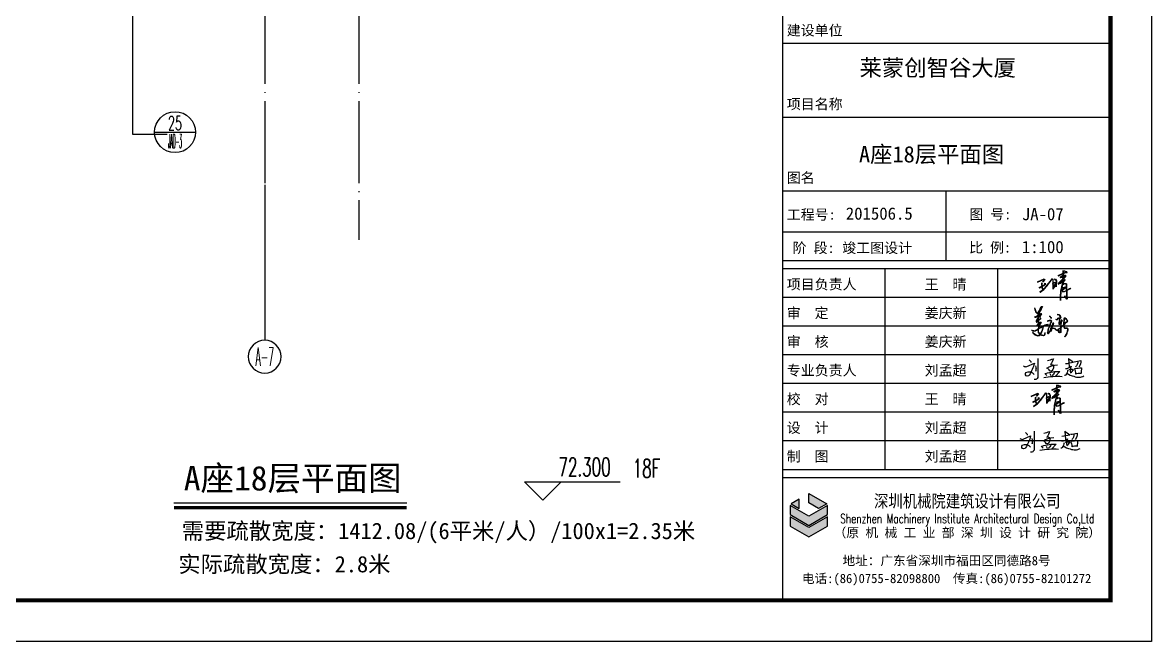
# Model space of a CAD drawing. Extents: x 1980812 to 2578970, y -669191 to 284498.
# Drawn here: x 2037356 to 2064912, y -270160 to -255056 of the extents above; entities that cross this region are included whole.
import ezdxf
from ezdxf.enums import TextEntityAlignment as Align

# ---------------------------------------------------------------- set-up
doc = ezdxf.new("R2010")
doc.units = 0
doc.header["$LTSCALE"] = 1000
doc.header["$MEASUREMENT"] = 0
doc.linetypes.add('DOTE', pattern=[2.42, 2, -0.2, 0.02, -0.2])
for name, color, linetype in [('0-电子签名', 7, 'Continuous'), ('A-ANNO-TEXT', 131, 'Continuous'), ('AXIS', 3, 'Continuous'), ('AXIS_TEXT', 7, 'Continuous'), ('DIM_ELEV', 3, 'Continuous'), ('dote', 1, 'DOTE'), ('TK', 1, 'Continuous'), ('节点', 3, 'Continuous')]:
    doc.layers.add(name, color=color, linetype=linetype)
doc.styles.add('_TCH_AXIS', font='COMPLEX', dxfattribs={"bigfont": 'GBCBIG'})
doc.styles.add('COMP', font='COMPLEX.shx', dxfattribs={"bigfont": 'hztxt'})
doc.styles.add('COMPLEX', font='COMPLEX')
doc.styles.add('HEITI', font='simplex.shx', dxfattribs={"width": 0.6, "bigfont": 'hztxt.shx'})
doc.styles.add('HZTXTW', font='txtw.shx', dxfattribs={"width": 0.6, "bigfont": 'hztxtw.shx'})
doc.styles.add('SONGTI', font='NSimSun.ttf', dxfattribs={"width": 1.1})

# ---------------------------------------------------------------- blocks, each defined once
blk = doc.blocks.new('_index')
blk.add_line((-0.5, 0), (0.5, 0))
blk.add_circle((0, 0), 0.5)
at = {"style": 'COMP'}
for tag, width, p, p2 in [('1', 2.333333, (-0.17, 0.05), (0.17, 0.05)), ('-', 1.166667, (-0.17, -0.39), (0.17, -0.39))]:
    blk.add_attdef(tag, text='', height=0.34, dxfattribs=dict(at, width=width)).set_placement(p, p2, align=Align.FIT)
blk = doc.blocks.new('_AXISO')
blk.add_circle((0, 0), 0.5)
at = {"layer": 'AXIS_TEXT', "style": 'COMPLEX', "width": 1.041667}
blk.add_attdef('A', text='', height=0.56, dxfattribs=at).set_placement((-0.25, -0.28), (0.25, -0.28), align=Align.FIT)
blk = doc.blocks.new('王晴')
at = {"layer": '0-电子签名'}
for p, q in [((200470, -227864), (200610, -227801)), ((200470, -227870), (200609, -227807)), ((200475, -227868), (200615, -227805)), ((200515, -227909), (200581, -227858)), ((200516, -227903), (200582, -227852)), ((200521, -227907), (200587, -227856)), ((200577, -227888), (200566, -227912)), ((200570, -227772), (200568, -227800)), ((200568, -227800), (200576, -227894)), ((200571, -227766), (200569, -227794)), ((200569, -227794), (200577, -227888)), ((200605, -227775), (200570, -227772)), ((200606, -227769), (200571, -227766)), ((200631, -227873), (200571, -227944)), ((200632, -227867), (200572, -227938)), ((200576, -227770), (200574, -227798)), ((200574, -227798), (200581, -227892)), ((200610, -227773), (200576, -227770)), ((200636, -227871), (200577, -227942)), ((200581, -227858), (200610, -227861)), ((200582, -227852), (200611, -227855)), ((200587, -227856), (200616, -227859)), ((200656, -227795), (200605, -227775)), ((200657, -227789), (200606, -227769)), ((200609, -227807), (200656, -227803)), ((200661, -227793), (200610, -227773)), ((200610, -227801), (200657, -227797)), ((200610, -227861), (200631, -227873)), ((200611, -227855), (200632, -227867)), ((200615, -227805), (200661, -227801)), ((200616, -227859), (200636, -227871)), ((200656, -227803), (200656, -227795)), ((200657, -227797), (200657, -227789)), ((200661, -227801), (200661, -227793)), ((200027, -228005), (200173, -227944)), ((200028, -227999), (200174, -227938)), ((200033, -228003), (200178, -227942)), ((200066, -228130), (200161, -228076)), ((200067, -228124), (200162, -228070)), ((200072, -228128), (200167, -228074)), ((200122, -228029), (200114, -228045)), ((200114, -228045), (200122, -228119)), ((200123, -228024), (200115, -228040)), ((200115, -228040), (200123, -228114)), ((200127, -228027), (200120, -228043)), ((200120, -228043), (200127, -228118)), ((200122, -228119), (200142, -228176)), ((200123, -228114), (200143, -228170)), ((200127, -228118), (200148, -228174)), ((200178, -227954), (200136, -228003)), ((200179, -227948), (200137, -227997)), ((200184, -227952), (200142, -228001)), ((200155, -228165), (200226, -228085)), ((200156, -228159), (200227, -228079)), ((200161, -228076), (200199, -228047)), ((200161, -228163), (200232, -228083)), ((200162, -228070), (200200, -228041)), ((200167, -228074), (200205, -228045)), ((200173, -227944), (200178, -227954)), ((200174, -227938), (200179, -227948)), ((200199, -228047), (200174, -228041)), ((200200, -228041), (200175, -228035)), ((200178, -227942), (200184, -227952)), ((200205, -228045), (200180, -228039)), ((200226, -228085), (200296, -227996)), ((200227, -228079), (200297, -227990)), ((200232, -228083), (200302, -227994)), ((200296, -227996), (200344, -227938)), ((200297, -227990), (200345, -227932)), ((200302, -227994), (200350, -227936)), ((200344, -227938), (200353, -227948)), ((200345, -227932), (200354, -227942)), ((200350, -227936), (200359, -227946)), ((200353, -227948), (200354, -228157)), ((200354, -227942), (200355, -228151)), ((200357, -228050), (200360, -228029)), ((200358, -228044), (200361, -228024)), ((200359, -227946), (200360, -228155)), ((200360, -228029), (200397, -228012)), ((200361, -228024), (200398, -228006)), ((200402, -228054), (200362, -228121)), ((200362, -228121), (200363, -228138)), ((200363, -228048), (200366, -228027)), ((200403, -228048), (200363, -228115)), ((200363, -228115), (200364, -228132)), ((200366, -228027), (200402, -228010)), ((200408, -228052), (200368, -228119)), ((200368, -228140), (200424, -228067)), ((200368, -228119), (200369, -228136)), ((200369, -228134), (200425, -228061)), ((200373, -228138), (200430, -228065)), ((200394, -227952), (200408, -227941)), ((200395, -227946), (200409, -227935)), ((200397, -228012), (200416, -228025)), ((200398, -228006), (200416, -228019)), ((200400, -227950), (200414, -227939)), ((200402, -228010), (200421, -228023)), ((200416, -228025), (200402, -228054)), ((200416, -228019), (200403, -228048)), ((200408, -227941), (200427, -227983)), ((200421, -228023), (200408, -228052)), ((200409, -227935), (200428, -227977)), ((200414, -227939), (200433, -227981)), ((200427, -227983), (200423, -228106)), ((200428, -227977), (200424, -228101)), ((200433, -227981), (200429, -228104)), ((200482, -228026), (200471, -228047)), ((200471, -228047), (200513, -228031)), ((200483, -228020), (200472, -228041)), ((200472, -228041), (200514, -228025)), ((200488, -228024), (200477, -228045)), ((200477, -228045), (200519, -228029)), ((200542, -227971), (200482, -228026)), ((200543, -227965), (200483, -228020)), ((200548, -227969), (200488, -228024)), ((200513, -228031), (200565, -227989)), ((200514, -228025), (200566, -227983)), ((200565, -227917), (200515, -227909)), ((200566, -227912), (200516, -227903)), ((200519, -228029), (200571, -227987)), ((200539, -228112), (200519, -228201)), ((200540, -228106), (200520, -228195)), ((200571, -227915), (200521, -227907)), ((200545, -228110), (200525, -228199)), ((200535, -228131), (200633, -228110)), ((200536, -228125), (200634, -228104)), ((200561, -228035), (200539, -228112)), ((200562, -228029), (200540, -228106)), ((200541, -228129), (200639, -228108)), ((200571, -227944), (200542, -227971)), ((200572, -227938), (200543, -227965)), ((200567, -228033), (200545, -228110)), ((200577, -227942), (200548, -227969)), ((200632, -228121), (200548, -228184)), ((200633, -228115), (200549, -228178)), ((200638, -228119), (200554, -228182)), ((200580, -227993), (200561, -228035)), ((200581, -227987), (200562, -228029)), ((200576, -227894), (200565, -227917)), ((200565, -227989), (200616, -227954)), ((200566, -227983), (200617, -227948)), ((200586, -227991), (200567, -228033)), ((200581, -227892), (200571, -227915)), ((200571, -227987), (200622, -227952)), ((200578, -228051), (200599, -228037)), ((200579, -228045), (200600, -228031)), ((200616, -227954), (200580, -227993)), ((200617, -227948), (200581, -227987)), ((200584, -228049), (200605, -228035)), ((200622, -227952), (200586, -227991)), ((200599, -228037), (200626, -228040)), ((200600, -228031), (200627, -228034)), ((200605, -228035), (200632, -228038)), ((200626, -228040), (200643, -228047)), ((200627, -228034), (200643, -228041)), ((200632, -228038), (200648, -228045)), ((200633, -228110), (200632, -228121)), ((200634, -228104), (200633, -228115)), ((200639, -228108), (200638, -228119)), ((200643, -228092), (200641, -228137)), ((200643, -228086), (200642, -228131)), ((200643, -228041), (200643, -228086)), ((200643, -228047), (200643, -228092)), ((200648, -228090), (200647, -228135)), ((200648, -228045), (200648, -228090)), ((200077, -228215), (200156, -228159)), ((200077, -228221), (200155, -228165)), ((200082, -228219), (200161, -228163)), ((200363, -228138), (200368, -228140)), ((200364, -228132), (200369, -228134)), ((200369, -228136), (200373, -228138)), ((200519, -228201), (200513, -228335)), ((200513, -228335), (200516, -228400)), ((200520, -228195), (200514, -228329)), ((200514, -228329), (200517, -228394)), ((200525, -228199), (200519, -228333)), ((200519, -228333), (200522, -228398)), ((200548, -228184), (200567, -228214)), ((200549, -228178), (200568, -228209)), ((200554, -228182), (200572, -228212)), ((200567, -228214), (200602, -228209)), ((200568, -228209), (200603, -228203)), ((200572, -228212), (200607, -228207)), ((200602, -228209), (200658, -228179)), ((200603, -228203), (200659, -228174)), ((200607, -228207), (200664, -228178)), ((200622, -228327), (200612, -228307)), ((200623, -228322), (200613, -228301)), ((200628, -228325), (200618, -228305)), ((200632, -228340), (200622, -228327)), ((200633, -228335), (200623, -228322)), ((200638, -228339), (200628, -228325)), ((200654, -228372), (200632, -228340)), ((200655, -228367), (200633, -228335)), ((200660, -228371), (200638, -228339)), ((200641, -228137), (200648, -228226)), ((200642, -228131), (200649, -228220)), ((200647, -228135), (200654, -228224)), ((200648, -228226), (200651, -228319)), ((200649, -228220), (200652, -228313)), ((200651, -228319), (200654, -228372)), ((200652, -228313), (200655, -228367)), ((200654, -228224), (200657, -228317)), ((200657, -228317), (200660, -228371)), ((200658, -228179), (200712, -228150)), ((200659, -228174), (200713, -228145)), ((200664, -228178), (200718, -228148)), ((200712, -228150), (200734, -228140)), ((200713, -228145), (200735, -228134)), ((200718, -228148), (200740, -228138))]:
    blk.add_line(p, q, dxfattribs=at)
blk = doc.blocks.new('姜庆新')
at = {"color": 7}
for p, q in [((200141, -229180), (200149, -229212)), ((200143, -229185), (200151, -229218)), ((200146, -229181), (200154, -229214)), ((200149, -229212), (200156, -229235)), ((200151, -229218), (200158, -229240)), ((200154, -229214), (200161, -229237)), ((200156, -229235), (200165, -229262)), ((200158, -229240), (200167, -229267)), ((200161, -229237), (200170, -229264)), ((200165, -229262), (200186, -229286)), ((200167, -229267), (200188, -229291)), ((200170, -229264), (200191, -229288)), ((200186, -229286), (200206, -229286)), ((200188, -229291), (200208, -229291)), ((200191, -229288), (200211, -229288)), ((200233, -229289), (200197, -229345)), ((200235, -229294), (200199, -229351)), ((200238, -229290), (200202, -229347)), ((200206, -229286), (200220, -229276)), ((200208, -229291), (200222, -229281)), ((200211, -229288), (200225, -229278)), ((200214, -229342), (200236, -229323)), ((200220, -229276), (200231, -229255)), ((200222, -229281), (200233, -229260)), ((200225, -229278), (200236, -229256)), ((200231, -229255), (200244, -229231)), ((200233, -229260), (200246, -229236)), ((200257, -229238), (200233, -229289)), ((200259, -229243), (200235, -229294)), ((200236, -229256), (200249, -229232)), ((200236, -229323), (200261, -229310)), ((200237, -229328), (200263, -229315)), ((200262, -229239), (200238, -229290)), ((200241, -229324), (200266, -229312)), ((200267, -229321), (200243, -229355)), ((200244, -229231), (200258, -229204)), ((200246, -229236), (200260, -229209)), ((200272, -229323), (200248, -229357)), ((200249, -229232), (200263, -229205)), ((200275, -229208), (200257, -229238)), ((200258, -229204), (200274, -229170)), ((200277, -229213), (200259, -229243)), ((200260, -229209), (200276, -229175)), ((200261, -229310), (200273, -229300)), ((200280, -229210), (200262, -229239)), ((200263, -229205), (200279, -229172)), ((200263, -229315), (200274, -229305)), ((200266, -229312), (200277, -229302)), ((200287, -229300), (200267, -229321)), ((200288, -229305), (200269, -229327)), ((200292, -229302), (200272, -229323)), ((200273, -229300), (200287, -229300)), ((200274, -229170), (200282, -229153)), ((200274, -229305), (200288, -229305)), ((200285, -229182), (200275, -229208)), ((200276, -229175), (200284, -229158)), ((200287, -229188), (200277, -229213)), ((200277, -229302), (200292, -229302)), ((200279, -229172), (200287, -229154)), ((200290, -229184), (200280, -229210)), ((200282, -229153), (200299, -229157)), ((200284, -229158), (200301, -229162)), ((200299, -229157), (200285, -229182)), ((200287, -229154), (200304, -229159)), ((200301, -229162), (200287, -229188)), ((200304, -229159), (200290, -229184)), ((200601, -229313), (200634, -229318)), ((200603, -229318), (200635, -229324)), ((200606, -229314), (200639, -229320)), ((200634, -229318), (200648, -229324)), ((200639, -229320), (200653, -229326)), ((200151, -229365), (200214, -229342)), ((200151, -229374), (200151, -229365)), ((200171, -229374), (200151, -229374)), ((200153, -229370), (200216, -229348)), ((200153, -229379), (200153, -229370)), ((200172, -229379), (200153, -229379)), ((200156, -229367), (200219, -229344)), ((200156, -229375), (200156, -229367)), ((200176, -229375), (200156, -229375)), ((200197, -229345), (200171, -229374)), ((200199, -229351), (200172, -229379)), ((200202, -229347), (200176, -229375)), ((200180, -229434), (200178, -229453)), ((200178, -229453), (200180, -229466)), ((200182, -229440), (200179, -229458)), ((200179, -229458), (200182, -229471)), ((200197, -229409), (200180, -229434)), ((200180, -229466), (200190, -229466)), ((200199, -229414), (200182, -229440)), ((200182, -229471), (200192, -229471)), ((200185, -229436), (200183, -229455)), ((200183, -229455), (200185, -229467)), ((200202, -229411), (200185, -229436)), ((200185, -229467), (200195, -229467)), ((200190, -229466), (200209, -229444)), ((200192, -229471), (200211, -229450)), ((200195, -229467), (200214, -229446)), ((200216, -229376), (200197, -229409)), ((200197, -229539), (200209, -229522)), ((200205, -229539), (200197, -229539)), ((200218, -229382), (200199, -229414)), ((200199, -229544), (200211, -229527)), ((200206, -229544), (200199, -229544)), ((200221, -229378), (200202, -229411)), ((200202, -229541), (200214, -229524)), ((200210, -229541), (200202, -229541)), ((200219, -229542), (200205, -229539)), ((200221, -229547), (200206, -229544)), ((200209, -229444), (200246, -229415)), ((200209, -229522), (200223, -229502)), ((200224, -229544), (200210, -229541)), ((200211, -229450), (200247, -229420)), ((200211, -229527), (200225, -229508)), ((200219, -229352), (200212, -229424)), ((200212, -229424), (200216, -229488)), ((200221, -229358), (200213, -229430)), ((200213, -229430), (200218, -229494)), ((200214, -229446), (200251, -229416)), ((200214, -229524), (200228, -229504)), ((200216, -229348), (200237, -229328)), ((200243, -229355), (200216, -229376)), ((200216, -229488), (200217, -229514)), ((200224, -229354), (200217, -229426)), ((200217, -229426), (200221, -229490)), ((200217, -229514), (200217, -229529)), ((200217, -229529), (200219, -229542)), ((200245, -229360), (200218, -229382)), ((200218, -229494), (200219, -229519)), ((200219, -229344), (200241, -229324)), ((200220, -229365), (200219, -229352)), ((200219, -229519), (200219, -229535)), ((200219, -229535), (200221, -229547)), ((200230, -229378), (200220, -229365)), ((200248, -229357), (200221, -229378)), ((200222, -229370), (200221, -229358)), ((200221, -229490), (200222, -229515)), ((200232, -229383), (200222, -229370)), ((200222, -229515), (200222, -229531)), ((200222, -229531), (200224, -229544)), ((200223, -229502), (200239, -229490)), ((200225, -229367), (200224, -229354)), ((200239, -229539), (200224, -229579)), ((200235, -229380), (200225, -229367)), ((200225, -229508), (200240, -229495)), ((200240, -229544), (200226, -229584)), ((200228, -229504), (200243, -229491)), ((200243, -229541), (200229, -229581)), ((200239, -229490), (200250, -229480)), ((200256, -229504), (200239, -229539)), ((200240, -229495), (200252, -229485)), ((200257, -229509), (200240, -229544)), ((200243, -229491), (200255, -229481)), ((200260, -229506), (200243, -229541)), ((200269, -229327), (200245, -229360)), ((200246, -229415), (200268, -229400)), ((200247, -229420), (200270, -229406)), ((200250, -229480), (200260, -229471)), ((200251, -229416), (200273, -229402)), ((200252, -229485), (200262, -229477)), ((200255, -229481), (200265, -229473)), ((200271, -229475), (200256, -229504)), ((200268, -229395), (200257, -229386)), ((200273, -229481), (200257, -229509)), ((200270, -229400), (200259, -229392)), ((200260, -229471), (200271, -229473)), ((200276, -229477), (200260, -229506)), ((200273, -229397), (200262, -229388)), ((200262, -229477), (200273, -229478)), ((200265, -229473), (200276, -229474)), ((200268, -229400), (200268, -229395)), ((200270, -229406), (200270, -229400)), ((200271, -229473), (200271, -229475)), ((200273, -229402), (200273, -229397)), ((200273, -229478), (200273, -229481)), ((200276, -229474), (200276, -229477)), ((200302, -229559), (200319, -229549)), ((200307, -229561), (200324, -229551)), ((200319, -229549), (200357, -229529)), ((200321, -229554), (200359, -229535)), ((200324, -229551), (200362, -229531)), ((200357, -229529), (200376, -229525)), ((200359, -229535), (200378, -229530)), ((200362, -229531), (200381, -229527)), ((200376, -229525), (200389, -229519)), ((200378, -229530), (200390, -229525)), ((200381, -229527), (200394, -229521)), ((200389, -229519), (200413, -229518)), ((200390, -229525), (200414, -229523)), ((200394, -229521), (200418, -229520)), ((200403, -229449), (200427, -229441)), ((200405, -229454), (200429, -229447)), ((200408, -229450), (200432, -229443)), ((200413, -229518), (200420, -229518)), ((200414, -229523), (200422, -229523)), ((200418, -229520), (200425, -229520)), ((200427, -229441), (200450, -229434)), ((200429, -229447), (200451, -229440)), ((200432, -229443), (200454, -229436)), ((200438, -229349), (200452, -229355)), ((200440, -229355), (200454, -229360)), ((200455, -229521), (200441, -229556)), ((200443, -229351), (200457, -229357)), ((200457, -229526), (200443, -229561)), ((200460, -229523), (200446, -229558)), ((200450, -229434), (200455, -229434)), ((200451, -229440), (200457, -229440)), ((200452, -229355), (200458, -229361)), ((200454, -229360), (200460, -229366)), ((200454, -229436), (200460, -229436)), ((200455, -229434), (200469, -229434)), ((200462, -229495), (200455, -229521)), ((200457, -229357), (200463, -229363)), ((200457, -229440), (200471, -229440)), ((200464, -229501), (200457, -229526)), ((200458, -229361), (200464, -229371)), ((200460, -229366), (200465, -229376)), ((200460, -229436), (200474, -229436)), ((200467, -229497), (200460, -229523)), ((200474, -229481), (200462, -229495)), ((200463, -229363), (200469, -229372)), ((200464, -229371), (200476, -229376)), ((200475, -229486), (200464, -229501)), ((200465, -229376), (200478, -229382)), ((200479, -229483), (200467, -229497)), ((200469, -229372), (200481, -229378)), ((200469, -229434), (200476, -229436)), ((200479, -229393), (200471, -229391)), ((200471, -229440), (200478, -229441)), ((200481, -229399), (200473, -229396)), ((200474, -229436), (200481, -229438)), ((200478, -229460), (200474, -229481)), ((200480, -229465), (200475, -229486)), ((200476, -229376), (200479, -229393)), ((200484, -229395), (200476, -229392)), ((200476, -229436), (200486, -229447)), ((200478, -229382), (200481, -229399)), ((200478, -229441), (200488, -229452)), ((200486, -229447), (200478, -229460)), ((200483, -229462), (200479, -229483)), ((200488, -229452), (200480, -229465)), ((200481, -229378), (200484, -229395)), ((200481, -229438), (200491, -229449)), ((200491, -229449), (200483, -229462)), ((200516, -229497), (200491, -229569)), ((200518, -229502), (200492, -229574)), ((200521, -229498), (200496, -229571)), ((200496, -229573), (200510, -229546)), ((200498, -229578), (200512, -229552)), ((200501, -229575), (200515, -229548)), ((200510, -229546), (200525, -229509)), ((200512, -229552), (200526, -229515)), ((200515, -229548), (200530, -229511)), ((200527, -229494), (200516, -229497)), ((200529, -229499), (200518, -229502)), ((200532, -229496), (200521, -229498)), ((200525, -229509), (200527, -229494)), ((200526, -229515), (200529, -229499)), ((200530, -229511), (200532, -229496)), ((200566, -229410), (200581, -229417)), ((200567, -229416), (200583, -229423)), ((200571, -229412), (200586, -229419)), ((200581, -229417), (200601, -229416)), ((200583, -229423), (200603, -229421)), ((200586, -229419), (200606, -229418)), ((200601, -229416), (200607, -229412)), ((200603, -229421), (200608, -229417)), ((200606, -229418), (200612, -229414)), ((200607, -229412), (200625, -229396)), ((200608, -229417), (200627, -229402)), ((200612, -229414), (200630, -229398)), ((200625, -229396), (200638, -229388)), ((200627, -229402), (200640, -229393)), ((200630, -229398), (200643, -229389)), ((200635, -229324), (200650, -229329)), ((200636, -229491), (200635, -229511)), ((200635, -229511), (200646, -229512)), ((200646, -229446), (200636, -229491)), ((200638, -229496), (200637, -229516)), ((200637, -229516), (200648, -229518)), ((200638, -229388), (200658, -229383)), ((200648, -229451), (200638, -229496)), ((200640, -229393), (200659, -229389)), ((200641, -229493), (200640, -229513)), ((200640, -229513), (200651, -229514)), ((200651, -229448), (200641, -229493)), ((200653, -229348), (200642, -229345)), ((200643, -229389), (200663, -229385)), ((200655, -229353), (200644, -229351)), ((200648, -229422), (200646, -229446)), ((200646, -229512), (200663, -229502)), ((200658, -229350), (200647, -229347)), ((200648, -229324), (200656, -229335)), ((200652, -229398), (200648, -229422)), ((200650, -229427), (200648, -229451)), ((200648, -229518), (200665, -229508)), ((200650, -229329), (200658, -229341)), ((200654, -229403), (200650, -229427)), ((200653, -229423), (200651, -229448)), ((200651, -229514), (200668, -229504)), ((200663, -229371), (200652, -229398)), ((200653, -229326), (200661, -229337)), ((200658, -229341), (200653, -229348)), ((200657, -229399), (200653, -229423)), ((200665, -229376), (200654, -229403)), ((200659, -229346), (200655, -229353)), ((200656, -229335), (200658, -229341)), ((200668, -229372), (200657, -229399)), ((200658, -229341), (200659, -229346)), ((200663, -229343), (200658, -229350)), ((200658, -229383), (200675, -229378)), ((200659, -229389), (200676, -229383)), ((200661, -229337), (200663, -229343)), ((200668, -229362), (200663, -229371)), ((200663, -229385), (200680, -229380)), ((200663, -229502), (200682, -229467)), ((200669, -229368), (200665, -229376)), ((200665, -229508), (200684, -229472)), ((200679, -229375), (200668, -229362)), ((200673, -229364), (200668, -229372)), ((200668, -229504), (200687, -229469)), ((200681, -229380), (200669, -229368)), ((200682, -229434), (200672, -229572)), ((200684, -229377), (200673, -229364)), ((200684, -229440), (200674, -229577)), ((200675, -229378), (200679, -229375)), ((200676, -229383), (200681, -229380)), ((200687, -229436), (200677, -229573)), ((200677, -229580), (200717, -229542)), ((200679, -229586), (200719, -229547)), ((200680, -229380), (200684, -229377)), ((200686, -229426), (200682, -229434)), ((200682, -229467), (200692, -229456)), ((200682, -229582), (200722, -229544)), ((200688, -229431), (200684, -229440)), ((200684, -229472), (200693, -229461)), ((200703, -229449), (200686, -229426)), ((200691, -229428), (200687, -229436)), ((200687, -229469), (200697, -229457)), ((200705, -229454), (200688, -229431)), ((200708, -229450), (200691, -229428)), ((200692, -229456), (200703, -229449)), ((200693, -229461), (200705, -229454)), ((200697, -229457), (200708, -229450)), ((200717, -229542), (200740, -229524)), ((200719, -229547), (200742, -229529)), ((200722, -229544), (200745, -229525)), ((200737, -229440), (200731, -229478)), ((200731, -229478), (200733, -229519)), ((200739, -229445), (200733, -229484)), ((200733, -229484), (200735, -229525)), ((200733, -229519), (200738, -229552)), ((200735, -229525), (200740, -229557)), ((200742, -229442), (200736, -229480)), ((200736, -229480), (200738, -229521)), ((200740, -229409), (200737, -229440)), ((200738, -229521), (200743, -229554)), ((200738, -229552), (200740, -229572)), ((200742, -229414), (200739, -229445)), ((200748, -229395), (200740, -229409)), ((200740, -229524), (200781, -229475)), ((200750, -229400), (200742, -229414)), ((200745, -229411), (200742, -229442)), ((200742, -229529), (200783, -229481)), ((200753, -229397), (200745, -229411)), ((200745, -229525), (200786, -229477)), ((200760, -229393), (200748, -229395)), ((200761, -229399), (200750, -229400)), ((200765, -229395), (200753, -229397)), ((200785, -229413), (200760, -229393)), ((200787, -229419), (200761, -229399)), ((200790, -229415), (200765, -229395)), ((200781, -229475), (200788, -229471)), ((200783, -229481), (200790, -229477)), ((200799, -229429), (200785, -229413)), ((200786, -229477), (200793, -229473)), ((200801, -229434), (200787, -229419)), ((200788, -229471), (200813, -229457)), ((200804, -229431), (200790, -229415)), ((200790, -229477), (200815, -229462)), ((200793, -229473), (200818, -229459)), ((200809, -229439), (200799, -229429)), ((200811, -229444), (200801, -229434)), ((200814, -229440), (200804, -229431)), ((200813, -229457), (200809, -229439)), ((200815, -229462), (200811, -229444)), ((200818, -229459), (200814, -229440)), ((200084, -229634), (200114, -229644)), ((200086, -229639), (200116, -229649)), ((200089, -229636), (200119, -229646)), ((200113, -229691), (200111, -229672)), ((200114, -229696), (200113, -229678)), ((200128, -229709), (200113, -229691)), ((200114, -229644), (200125, -229648)), ((200130, -229714), (200114, -229696)), ((200116, -229649), (200127, -229653)), ((200117, -229692), (200116, -229674)), ((200133, -229711), (200117, -229692)), ((200119, -229646), (200130, -229650)), ((200125, -229648), (200137, -229648)), ((200127, -229653), (200138, -229653)), ((200155, -229730), (200128, -229709)), ((200130, -229650), (200142, -229650)), ((200157, -229736), (200130, -229714)), ((200160, -229732), (200133, -229711)), ((200137, -229648), (200154, -229648)), ((200138, -229653), (200155, -229653)), ((200142, -229650), (200159, -229650)), ((200154, -229648), (200169, -229635)), ((200155, -229653), (200171, -229641)), ((200214, -229751), (200155, -229730)), ((200216, -229757), (200157, -229736)), ((200159, -229650), (200174, -229637)), ((200219, -229753), (200160, -229732)), ((200169, -229635), (200189, -229631)), ((200171, -229641), (200191, -229636)), ((200174, -229637), (200194, -229633)), ((200189, -229631), (200210, -229610)), ((200191, -229636), (200212, -229615)), ((200194, -229633), (200215, -229612)), ((200210, -229610), (200230, -229600)), ((200212, -229615), (200232, -229605)), ((200222, -229599), (200213, -229633)), ((200213, -229633), (200214, -229662)), ((200214, -229662), (200219, -229685)), ((200234, -229746), (200214, -229751)), ((200215, -229612), (200235, -229602)), ((200223, -229604), (200215, -229638)), ((200215, -229638), (200216, -229668)), ((200216, -229668), (200221, -229690)), ((200236, -229751), (200216, -229757)), ((200226, -229600), (200218, -229634)), ((200218, -229634), (200219, -229664)), ((200219, -229664), (200224, -229687)), ((200219, -229685), (200260, -229729)), ((200239, -229748), (200219, -229753)), ((200221, -229690), (200262, -229734)), ((200224, -229579), (200222, -229599)), ((200226, -229584), (200223, -229604)), ((200224, -229687), (200265, -229731)), ((200229, -229581), (200226, -229600)), ((200230, -229600), (200240, -229593)), ((200232, -229605), (200242, -229598)), ((200247, -229719), (200234, -229746)), ((200235, -229602), (200245, -229595)), ((200249, -229724), (200236, -229751)), ((200252, -229721), (200239, -229748)), ((200240, -229593), (200268, -229579)), ((200242, -229598), (200270, -229584)), ((200245, -229595), (200273, -229581)), ((200260, -229705), (200247, -229719)), ((200262, -229710), (200249, -229724)), ((200265, -229707), (200252, -229721)), ((200277, -229685), (200260, -229705)), ((200260, -229729), (200285, -229730)), ((200279, -229690), (200262, -229710)), ((200262, -229734), (200287, -229736)), ((200282, -229687), (200265, -229707)), ((200265, -229731), (200290, -229732)), ((200268, -229579), (200274, -229575)), ((200270, -229584), (200276, -229580)), ((200273, -229581), (200279, -229576)), ((200274, -229575), (200302, -229559)), ((200276, -229580), (200304, -229564)), ((200280, -229674), (200277, -229685)), ((200279, -229576), (200307, -229561)), ((200281, -229679), (200279, -229690)), ((200287, -229661), (200280, -229674)), ((200288, -229666), (200281, -229679)), ((200285, -229675), (200282, -229687)), ((200292, -229663), (200285, -229675)), ((200285, -229730), (200319, -229742)), ((200295, -229637), (200287, -229661)), ((200287, -229736), (200321, -229747)), ((200297, -229642), (200288, -229666)), ((200290, -229732), (200324, -229743)), ((200300, -229639), (200292, -229663)), ((200302, -229617), (200295, -229637)), ((200304, -229622), (200297, -229642)), ((200307, -229619), (200300, -229639)), ((200309, -229592), (200302, -229617)), ((200304, -229564), (200321, -229554)), ((200311, -229597), (200304, -229622)), ((200314, -229593), (200307, -229619)), ((200315, -229562), (200309, -229592)), ((200317, -229567), (200311, -229597)), ((200320, -229564), (200314, -229593)), ((200319, -229742), (200343, -229734)), ((200321, -229747), (200345, -229740)), ((200324, -229743), (200348, -229736)), ((200345, -229732), (200353, -229719)), ((200347, -229737), (200355, -229724)), ((200350, -229733), (200358, -229721)), ((200353, -229719), (200357, -229684)), ((200355, -229724), (200359, -229689)), ((200358, -229721), (200362, -229685)), ((200411, -229662), (200403, -229693)), ((200403, -229693), (200410, -229698)), ((200413, -229668), (200405, -229699)), ((200405, -229699), (200412, -229703)), ((200416, -229664), (200408, -229695)), ((200408, -229695), (200415, -229699)), ((200410, -229698), (200424, -229698)), ((200414, -229637), (200411, -229662)), ((200412, -229703), (200426, -229703)), ((200416, -229642), (200413, -229668)), ((200417, -229614), (200414, -229637)), ((200415, -229699), (200429, -229699)), ((200419, -229619), (200416, -229642)), ((200419, -229639), (200416, -229664)), ((200431, -229584), (200417, -229614)), ((200433, -229590), (200419, -229619)), ((200422, -229616), (200419, -229639)), ((200436, -229586), (200422, -229616)), ((200424, -229698), (200434, -229691)), ((200426, -229703), (200436, -229696)), ((200429, -229699), (200439, -229692)), ((200441, -229556), (200431, -229584)), ((200443, -229561), (200433, -229590)), ((200434, -229691), (200451, -229662)), ((200446, -229558), (200436, -229586)), ((200436, -229696), (200453, -229668)), ((200439, -229692), (200456, -229664)), ((200451, -229662), (200474, -229610)), ((200453, -229668), (200475, -229615)), ((200456, -229664), (200479, -229612)), ((200469, -229603), (200467, -229633)), ((200467, -229633), (200467, -229647)), ((200467, -229647), (200468, -229659)), ((200471, -229608), (200468, -229638)), ((200468, -229659), (200488, -229630)), ((200468, -229638), (200468, -229652)), ((200468, -229652), (200470, -229665)), ((200491, -229569), (200469, -229603)), ((200470, -229665), (200490, -229635)), ((200492, -229574), (200471, -229608)), ((200474, -229605), (200471, -229634)), ((200471, -229634), (200471, -229648)), ((200471, -229648), (200473, -229661)), ((200473, -229661), (200493, -229632)), ((200496, -229571), (200474, -229605)), ((200474, -229610), (200496, -229573)), ((200475, -229615), (200498, -229578)), ((200479, -229612), (200501, -229575)), ((200488, -229630), (200489, -229604)), ((200489, -229604), (200499, -229594)), ((200490, -229635), (200491, -229610)), ((200491, -229610), (200501, -229600)), ((200493, -229632), (200494, -229606)), ((200494, -229606), (200504, -229596)), ((200499, -229594), (200508, -229587)), ((200501, -229600), (200509, -229593)), ((200504, -229596), (200513, -229589)), ((200508, -229587), (200547, -229599)), ((200509, -229593), (200549, -229604)), ((200513, -229589), (200552, -229600)), ((200547, -229599), (200571, -229621)), ((200549, -229604), (200573, -229627)), ((200552, -229600), (200576, -229623)), ((200571, -229621), (200594, -229633)), ((200573, -229627), (200596, -229638)), ((200576, -229623), (200599, -229634)), ((200594, -229633), (200628, -229644)), ((200596, -229638), (200630, -229649)), ((200599, -229634), (200633, -229646)), ((200618, -229635), (200636, -229607)), ((200628, -229661), (200618, -229635)), ((200620, -229641), (200638, -229612)), ((200630, -229666), (200620, -229641)), ((200623, -229637), (200641, -229609)), ((200633, -229663), (200623, -229637)), ((200628, -229644), (200645, -229645)), ((200642, -229676), (200628, -229661)), ((200630, -229649), (200647, -229651)), ((200644, -229682), (200630, -229666)), ((200633, -229646), (200650, -229647)), ((200647, -229678), (200633, -229663)), ((200636, -229607), (200677, -229580)), ((200638, -229612), (200679, -229586)), ((200641, -229609), (200682, -229582)), ((200653, -229688), (200642, -229676)), ((200655, -229693), (200644, -229682)), ((200658, -229690), (200647, -229678)), ((200672, -229679), (200653, -229688)), ((200674, -229685), (200655, -229693)), ((200677, -229681), (200658, -229690)), ((200672, -229572), (200672, -229601)), ((200672, -229601), (200672, -229655)), ((200672, -229655), (200672, -229679)), ((200674, -229577), (200674, -229607)), ((200674, -229607), (200674, -229661)), ((200674, -229661), (200674, -229685)), ((200677, -229573), (200677, -229603)), ((200677, -229603), (200677, -229657)), ((200677, -229657), (200677, -229681)), ((200740, -229557), (200742, -229577)), ((200740, -229572), (200747, -229589)), ((200742, -229577), (200749, -229594)), ((200743, -229554), (200745, -229573)), ((200745, -229573), (200752, -229590)), ((200747, -229589), (200778, -229592)), ((200749, -229594), (200780, -229597)), ((200752, -229590), (200783, -229593)), ((200758, -229763), (200753, -229773)), ((200760, -229768), (200754, -229778)), ((200763, -229765), (200757, -229774)), ((200765, -229750), (200758, -229763)), ((200767, -229755), (200760, -229768)), ((200770, -229752), (200763, -229765)), ((200785, -229720), (200765, -229750)), ((200787, -229726), (200767, -229755)), ((200790, -229722), (200770, -229752)), ((200778, -229592), (200806, -229592)), ((200780, -229597), (200808, -229597)), ((200783, -229593), (200811, -229593)), ((200795, -229702), (200785, -229720)), ((200797, -229707), (200787, -229726)), ((200800, -229704), (200790, -229722)), ((200796, -229691), (200795, -229702)), ((200806, -229658), (200796, -229691)), ((200798, -229696), (200797, -229707)), ((200808, -229663), (200798, -229696)), ((200801, -229692), (200800, -229704)), ((200811, -229660), (200801, -229692)), ((200806, -229592), (200808, -229606)), ((200812, -229634), (200806, -229658)), ((200808, -229597), (200810, -229611)), ((200808, -229606), (200812, -229610)), ((200814, -229639), (200808, -229663)), ((200810, -229611), (200814, -229615)), ((200811, -229593), (200813, -229607)), ((200817, -229636), (200811, -229660)), ((200812, -229610), (200812, -229634)), ((200813, -229607), (200817, -229612)), ((200814, -229615), (200814, -229639)), ((200817, -229612), (200817, -229636))]:
    blk.add_line(p, q, dxfattribs=at)
blk = doc.blocks.new('刘孟超')
at = {"linetype": 'ByBlock'}
for points in [[(495095.74, 145732.24, -0.015065), (495095.79, 145727.11, -0.255684), (495095.54, 145726.49, -0.286701), (495094.71, 145726.24, 0.222983)], [(495098.53, 145731.66, 0.05888), (495100.2, 145732.13, -0.116148), (495099.38, 145730.47, -0.613981), (495100.26, 145729.8, -0.172484), (495099.9, 145728.8, -0.605124), (495099.21, 145728.72, -0.614486)], [(495103.65, 145730.73, 0.022121), (495105.95, 145731.17, -0.121506), (495104.57, 145732.17), (495104.74, 145729.79)], [(495106.17, 145731.29, 0.056173), (495108.08, 145731.61, -0.1953), (495107.46, 145729.85, -1.31616)], [(495107.13, 145731.4, -0.276036), (495106.52, 145729.82, 0.273163)], [(495091.72, 145730.1, 0.257492), (495092.62, 145729.9), (495094.78, 145730.83, -0.079168), (495093.34, 145727.45, -1.070102), (495092.37, 145728.17), (495092.37, 145728.17, -0.407235), (495094.73, 145727.64, -16.585249)], [(495095.14, 145730.13, -0.017378), (495095.24, 145728.57, -0.002652), (495095.36, 145729.35, 0.127374)], [(495098.1, 145727.91, -0.089002), (495102.03, 145728.53), (495100.84, 145727.12)], [(495099.21, 145728.72, 0.162192), (495098.33, 145729.43, -0.131454), (495101.35, 145730.4, 21.415686)], [(495100.55, 145728.26, -0.150827), (495099.84, 145727.3, -0.206078)], [(495104.33, 145728.91, -0.086653), (495103.8, 145727.51, -0.315537), (495103.4, 145727.33, -2.029986)], [(495103.71, 145729.37, 0.222169), (495105.27, 145729.99, 0.192394), (495105.09, 145728.11, 0.108587), (495105.96, 145729.01, 0.063647), (495104.64, 145728.99)], [(495104.05, 145728.01, 0.079604), (495106.07, 145727.12, 0.08202), (495107.55, 145726.84, 0.054732), (495108.93, 145727.24, 1.004582)], [(495106.11, 145729.48, -0.115597), (495106.52, 145727.7, 6.775042)], [(495106.39, 145729.34, -0.025855), (495108.2, 145729.57, -0.058915), (495108.01, 145727.83, -0.574013)], [(495106.6, 145727.8, -0.17534), (495108.05, 145727.98, 4.795915)], [(495097.44, 145726.81, -0.049677), (495102.69, 145727.1, 0.119852)]]:
    blk.add_lwpolyline(points, format="xyb", dxfattribs=at)
for points in [[(495097.79, 145727.94), (495098.33, 145727.38)], [(495099.2, 145727.94), (495099.51, 145727.35)]]:
    blk.add_lwpolyline(points, dxfattribs=at)
blk.add_open_spline([(495093.29, 145731.82), (495093.42, 145731.76), (495093.51, 145731.61), (495093.63, 145731.48), (495093.81, 145731.29), (495093.8, 145731.08)], degree=3, knots=[0, 0, 0, 0, 67.572156, 111.127332, 147.975147, 147.975147, 147.975147, 147.975147])

msp = doc.modelspace()

# ---------------------------------------------------------------- hatches: boundary and pattern name
at = {"layer": 'TK'}
h = msp.add_hatch(color=256, dxfattribs=at)
h.paths.add_polyline_path([(2056788.7, -266913.8), (2056549.9, -266775.9), (2056549.9, -266549.6), (2056984.7, -266800.7)])
h.paths.add_polyline_path([(2056115, -266800.7), (2056311, -266913.8), (2056311, -266687.5)])
h.paths.add_polyline_path([(2056092.6, -267065.8), (2056549.9, -267329.7), (2057007.1, -267065.8), (2057007.1, -266839.5), (2056549.9, -267103.5), (2056092.6, -266839.5)])
h.paths.add_polyline_path([(2056549.9, -267607.8), (2057007.1, -267343.8), (2057007.1, -267117.5), (2056549.9, -267381.5), (2056092.6, -267117.5), (2056092.6, -267343.8)])

# ---------------------------------------------------------------- linework, layer by layer
at = {"layer": 'A-ANNO-TEXT'}
msp.add_line((2041048.5, -266778.4), (2046735.1, -266778.4), dxfattribs=at)
at = {"layer": 'A-ANNO-TEXT', "const_width": 75}
msp.add_lwpolyline([(2041048.5, -266894.8), (2046735.1, -266894.8)], dxfattribs=at)
at = {"layer": 'AXIS'}
msp.add_line((2043266.5, -259015.1), (2043266.5, -262809.4), dxfattribs=at)
at = {"layer": 'DIM_ELEV'}
for p, q in [((2050057.1, -266715), (2049607.1, -266265)), ((2049607.1, -266265), (2051940.8, -266265)), ((2050057.1, -266715), (2050507.1, -266265))]:
    msp.add_line(p, q, dxfattribs=at)
at = {"layer": 'dote'}
for p, q in [((2043266.5, -218254), (2043266.5, -260354.9)), ((2045566.5, -218254), (2045566.5, -260354.9))]:
    msp.add_line(p, q, dxfattribs=at)
at = {"layer": 'TK'}
for p, q in [((2055912.3, -269160.3), (2055912.3, -211760.3)), ((2063912.3, -269160.3), (2063912.3, -211760.3)), ((2055912.3, -255560.3), (2063912.3, -255560.3)), ((2055912.3, -255560.3), (2063912.3, -255560.3)), ((2055912.3, -255560.3), (2063912.3, -255560.3)), ((2055912.3, -255560.3), (2063912.3, -255560.3)), ((2055912.3, -255560.3), (2063912.3, -255560.3)), ((2055912.3, -257360.3), (2063912.3, -257360.3)), ((2055912.3, -259160.3), (2063912.3, -259160.3)), ((2059899.7, -260874), (2059899.7, -259160.3)), ((2055912.3, -260160.3), (2063912.3, -260160.3)), ((2055912.3, -260860.3), (2063912.3, -260860.3)), ((2055912.3, -260860.3), (2063912.3, -260860.3)), ((2055912.3, -260860.3), (2063912.3, -260860.3)), ((2055912.3, -261060.3), (2063912.3, -261060.3)), ((2058412.3, -265960.3), (2058412.3, -261060.3)), ((2061162.3, -265960.3), (2061162.3, -261060.3)), ((2055912.3, -261760.3), (2063912.3, -261760.3)), ((2055912.3, -262460.3), (2063912.3, -262460.3)), ((2055912.3, -263160.3), (2063912.3, -263160.3)), ((2055912.3, -263860.3), (2063912.3, -263860.3)), ((2055912.3, -264560.3), (2063912.3, -264560.3)), ((2055912.3, -265260.3), (2063912.3, -265260.3)), ((2055912.3, -265960.3), (2063912.3, -265960.3)), ((2055912.3, -266160.3), (2063912.3, -266160.3)), ((2063912.3, -269160.3), (2055912.3, -269160.3))]:
    msp.add_line(p, q, dxfattribs=at)
for points in [[(1980812.3, -210760.3), (2064912.3, -210760.3), (2064912.3, -270160.3), (1980812.3, -270160.3)], [(2056115, -266800.7), (2056311, -266913.8), (2056311, -266687.5)], [(2056788.7, -266913.8), (2056549.9, -266775.9), (2056549.9, -266549.6), (2056984.7, -266800.7)], [(2056092.6, -267065.8), (2056549.9, -267329.7), (2057007.1, -267065.8), (2057007.1, -266839.5), (2056549.9, -267103.5), (2056092.6, -266839.5)], [(2056549.9, -267607.8), (2057007.1, -267343.8), (2057007.1, -267117.5), (2056549.9, -267381.5), (2056092.6, -267117.5), (2056092.6, -267343.8)]]:
    msp.add_lwpolyline(points, close=True, dxfattribs=at)
at = {"layer": 'TK', "const_width": 100}
msp.add_lwpolyline([(2063912.3, -269160.3), (2063912.3, -211760.3), (1983312.3, -211760.3), (1983312.3, -269160.3)], close=True, dxfattribs=at)
at = {"layer": '节点'}
for p, q in [((2040039.7, -253166), (2040039.7, -257780.2)), ((2040039.7, -257780.2), (2040884.2, -257780.2))]:
    msp.add_line(p, q, dxfattribs=at)

# ---------------------------------------------------------------- block references
for name, p, xscale, yscale, zscale in [('王晴', (1833557.2, -846.8), 1.1427075, 1.1427075, 1.1427075), ('姜庆新', (1821316.4, 13655), 1.20285, 1.20285, 1.20285), ('王晴', (1833402.3, -3637.2), 1.1427075, 1.1427075, 1.1427075)]:
    msp.add_blockref(name, p, dxfattribs=dict(xscale=xscale, yscale=yscale, zscale=zscale))
at = {"color": 3, "xscale": 85.53600000000002, "yscale": 85.53600000000002, "zscale": 85.53600000000002}
for p in [(-40286372.6, -12728604.3), (-40286462.8, -12730377.3)]:
    msp.add_blockref('刘孟超', p, dxfattribs=at)
at = {"layer": 'AXIS'}
ref = msp.add_blockref('_AXISO', (2043266.5, -263209.4), dxfattribs=dict(at, xscale=-800, yscale=800, zscale=800, rotation=180))
ref.add_attrib('A', 'A-7', dxfattribs={"layer": 'AXIS_TEXT', "height": 452.55, "style": '_TCH_AXIS', "width": 0.344262}).set_placement((2043040.2, -263435.7), (2043492.8, -263435.7), align=Align.FIT)
at = {"layer": '节点', "ltscale": 0.5}
ref = msp.add_blockref('_index', (2041077.2, -257730.2), dxfattribs=dict(at, xscale=1000.000000050349, yscale=1000.000000050349, zscale=1000.000000050349))
ref.add_attrib('1', '25', dxfattribs={"layer": '0', "height": 340, "rotation": 360, "style": 'COMP', "width": 0.617647}).set_placement((2040907.2, -257680.2), (2041247.2, -257680.2), align=Align.FIT)
ref.add_attrib('-', 'JAD-3', dxfattribs={"layer": '0', "height": 340, "style": 'COMP', "width": 0.214286}).set_placement((2040907.2, -258120.2), (2041247.2, -258120.2), align=Align.FIT)

# ---------------------------------------------------------------- texts
at = {"layer": 'A-ANNO-TEXT', "style": 'SONGTI'}
for s, height, p in [('A座18层平面图', 600, (2043949.8, -266176.2)), ('需要疏散宽度：1412.08/(6平米/人）/100x1=2.35米', 400, (2047507.9, -267462.7)), ('实际疏散宽度：2.8米', 400, (2043746.4, -268274.7))]:
    msp.add_text(s, height=height, rotation=359.99943, dxfattribs=at).set_placement(p, align=Align.MIDDLE_CENTER)
at = {"layer": 'DIM_ELEV', "color": 7, "style": 'HZTXTW', "width": 0.6}
for s, p in [('72.300', (2050437.9, -266127.3)), ('18F', (2052249.6, -266160.8))]:
    msp.add_text(s, height=450, dxfattribs=at).set_placement(p)
at = {"layer": 'TK', "style": 'SONGTI'}
for s, p in [('建设单位', (2056009.9, -255368.8)), ('项目名称', (2056009.9, -257168.8)), ('图名', (2056009.9, -258968.8)), ('工程号:', (2056009.9, -259866.3)), ('比 例:', (2060461.2, -260668.8)), ('项目负责人', (2056009.9, -261568.8)), ('审  定', (2056009.9, -262268.8)), ('审  核', (2056009.9, -262968.8)), ('专业负责人', (2056009.9, -263668.8)), ('校  对', (2056009.9, -264368.8)), ('设  计', (2056009.9, -265068.8)), ('制  图', (2056009.9, -265768.8))]:
    msp.add_text(s, height=250, dxfattribs=at).set_placement(p)
at = {"layer": 'TK', "color": 4, "style": 'SONGTI'}
for s, height, p in [('莱蒙创智谷大厦', 400, (2057787.7, -256357.7)), ('A座18层平面图', 400, (2057772.9, -258469.4)), ('201506.5', 300, (2057452.4, -259866.3)), ('JA-07', 300, (2061749.9, -259879.8)), ('1:100', 300, (2061749.9, -260682.8)), ('王  晴', 250, (2059376.4, -261568.8)), ('姜庆新', 250, (2059376.4, -262268.8)), ('姜庆新', 250, (2059376.4, -262968.8)), ('刘孟超', 250, (2059376.4, -263668.8)), ('王  晴', 250, (2059376.4, -264368.8)), ('刘孟超', 250, (2059376.4, -265068.8)), ('刘孟超', 250, (2059376.4, -265768.8))]:
    msp.add_text(s, height=height, dxfattribs=at).set_placement(p)
at = {"layer": 'TK', "style": 'SONGTI'}
for s, p in [('图 号:', (2060978.4, -259735)), ('阶 段:', (2056665.3, -260553.9))]:
    msp.add_text(s, height=250, dxfattribs=at).set_placement(p, align=Align.MIDDLE_CENTER)
at = {"layer": 'TK', "color": 4, "style": 'SONGTI'}
msp.add_text('竣工图设计', height=250, dxfattribs=at).set_placement((2058217.3, -260553.9), align=Align.MIDDLE_CENTER)
at = {"layer": 'TK'}
for s, height, style, p in [('深圳机械院建筑设计有限公司', 350, 'HEITI', (2060417, -266922.5)), ('（原 机 械 工 业 部 深 圳 设 计 研 究 院）', 228, 'SONGTI', (2060417, -267617.5)), ('地址：广东省深圳市福田区同德路8号', 225.625, 'SONGTI', (2059912.3, -268300.2)), ('电话:(86)0755-82098800  传真:(86)0755-82101272', 225.625, 'SONGTI', (2059912.3, -268736.3))]:
    msp.add_text(s, height=height, dxfattribs=dict(at, style=style)).set_placement(p, align=Align.CENTER)
at = {"layer": 'TK', "style": 'HEITI', "width": 0.7}
msp.add_text('Shenzhen Machinery Institute Architectural Design Co,Ltd', height=229, dxfattribs=at).set_placement((2060417, -267276.6), align=Align.CENTER)

doc.saveas('drawing.dxf')
